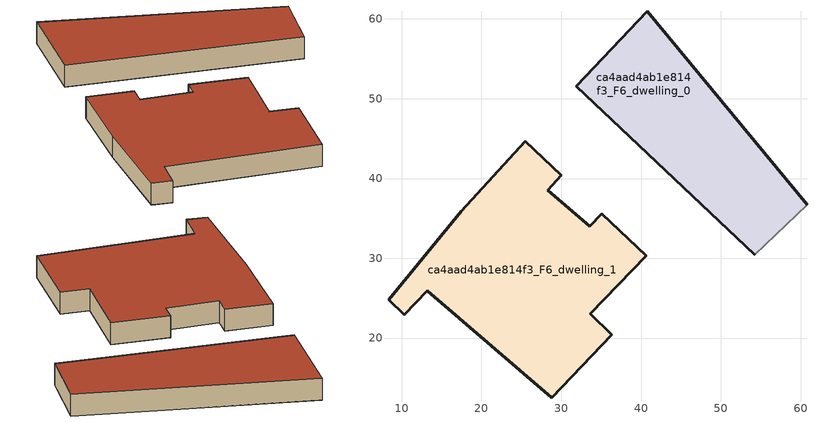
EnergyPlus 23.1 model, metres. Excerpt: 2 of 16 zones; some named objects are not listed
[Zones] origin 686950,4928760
ca4aad4ab1e814f3_F6_dwelling_0
 floor to ca4aad4ab1e814f3_F5_dwelling_0 (EU_floor_Construction): 60.81,36.7 40.77,60.99 31.87,51.59 54.25,30.43 z18
 wall outside (EU_wall_Construction): 54.25,30.43 31.87,51.59 40.77,60.99 60.81,36.7 z18:21
 wall adiabatic (EU_wall_Construction): 60.81,36.7 54.25,30.43 z18:21
 roof outside (EU_roof_Construction): 40.77,60.99 60.81,36.7 54.25,30.43 31.87,51.59 z21
ca4aad4ab1e814f3_F6_dwelling_1
 floor to ca4aad4ab1e814f3_F5_dwelling_1 (EU_floor_Construction): 36.34,20.43 33.62,23.05 40.64,30.33 35.06,35.61 33.58,34 28.31,38.54 29.99,40.41 25.49,44.66 17.49,35.91 8.35,24.82 10.3,22.92 13.22,25.93 28.83,12.49 z18
 wall outside (EU_wall_Construction): 17.49,35.91 25.49,44.66 29.99,40.41 28.31,38.54 33.58,34 35.06,35.61 40.64,30.33 33.62,23.05 36.34,20.43 28.83,12.49 13.22,25.93 10.3,22.92 8.35,24.82 17.49,35.91 z18:21
 roof outside (EU_roof_Construction): 35.06,35.61 40.64,30.33 33.62,23.05 36.34,20.43 28.83,12.49 13.22,25.93 10.3,22.92 8.35,24.82 17.49,35.91 25.49,44.66 29.99,40.41 28.31,38.54 33.58,34 z21
[Building]
EU S2 Campaign: North Axis=0; Terrain=City; Solar Distribution=FullExterior
[Site:Location]
Bologna: Latitude=44.5; Longitude=11.25; Time Zone=1; Elevation=37
[SizingPeriod:WeatherFileDays]
AnnualSizingPeriod: Begin Month=1; Begin Day of Month=1; End Month=12; End Day of Month=31; Day of Week for Start Day=Monday; Use Weather File Daylight Saving Period=No; Use Weather File Rain and Snow Indicators=No
[MATERIAL]
EU_InternalMass_Material: Roughness=MediumRough; Thickness=0.1; Conductivity=1; Density=1800; Specific Heat=900; Thermal Absorptance=0.9; Solar Absorptance=0.7; Visible Absorptance=0.7
[MATERIAL:NOMASS] Roughness=MediumRough; Thermal Absorptance=0.9; Solar Absorptance=0.7; Visible Absorptance=0.7
Name | Thermal Resistance
EU_wall_NoMass | 0.905828
EU_roof_NoMass | 0.37593
EU_floor_NoMass | 0.67114
[CONSTRUCTION]
EU_wall_Construction: EU_wall_NoMass
EU_roof_Construction: EU_roof_NoMass
EU_floor_Construction: EU_floor_NoMass
EU_InternalMass_Construction: EU_InternalMass_Material
[ZONE] Type=1; Multiplier=1; Ceiling Height=autocalculate; Floor Area=autocalculate; Part of Total Floor Area=Yes
Name | Volume
ca4aad4ab1e814f3_F6_dwelling_0 | 1025.23
ca4aad4ab1e814f3_F6_dwelling_1 | 1445.64
[INTERNALMASS] Construction=EU_InternalMass_Construction
Name | Zone or ZoneList | Surface Area
ca4aad4ab1e814f3_F6_dwelling_0_EU_InternalMass | ca4aad4ab1e814f3_F6_dwelling_0 | 582.682
ca4aad4ab1e814f3_F6_dwelling_1_EU_InternalMass | ca4aad4ab1e814f3_F6_dwelling_1 | 582.697
[OTHEREQUIPMENT] Fuel Type=Electricity; Design Level Calculation Method=Watts/Area; Power per Zone Floor Area=1; Fraction Latent=0; Fraction Radiant=0; Fraction Lost=0; Carbon Dioxide Generation Rate=0; EndUse Subcategory=EU_Step8_InternalGains
Name | Zone or ZoneList or Space or SpaceList | Schedule
EU_Step8_InternalGain_ca4aad4ab1e814f3_F6_dwelling_0_f000 | ca4aad4ab1e814f3_F6_dwelling_0 | EU_Step8_GainSchedule_ca4aad4ab1e814f3_F6_dwelling_0_f000
EU_Step8_InternalGain_ca4aad4ab1e814f3_F6_dwelling_1_f000 | ca4aad4ab1e814f3_F6_dwelling_1 | EU_Step8_GainSchedule_ca4aad4ab1e814f3_F6_dwelling_1_f000
[ZONEVENTILATION:DESIGNFLOWRATE] Schedule=EU_AlwaysOn; Design Flow Rate Calculation Method=AirChanges/Hour; Air Changes per Hour=0.73129; Ventilation Type=Natural; Fan Pressure Rise=0; Fan Total Efficiency=1; Constant Term Coefficient=1; Temperature Term Coefficient=0; Velocity Term Coefficient=0; Velocity Squared Term Coefficient=0; Minimum Indoor Temperature=-100; Maximum Indoor Temperature=100; Delta Temperature=-100; Minimum Outdoor Temperature=-100; Maximum Outdoor Temperature=100; Maximum Wind Speed=40
Name | Zone or ZoneList or Space or SpaceList
EU_ConstantAir_ca4aad4ab1e814f3_F6_dwelling_0 | ca4aad4ab1e814f3_F6_dwelling_0
EU_ConstantAir_ca4aad4ab1e814f3_F6_dwelling_1 | ca4aad4ab1e814f3_F6_dwelling_1
[HVACTEMPLATE:ZONE:IDEALLOADSAIRSYSTEM] System Availability Schedule=EU_AlwaysOn; Maximum Heating Supply Air Temperature=50; Minimum Cooling Supply Air Temperature=13; Maximum Heating Supply Air Humidity Ratio=0.0156; Minimum Cooling Supply Air Humidity Ratio=0.0077; Heating Limit=NoLimit; Cooling Limit=NoLimit; Heating Availability Schedule=EU_AlwaysOn; Cooling Availability Schedule=EU_CoolingOff; Dehumidification Control Type=ConstantSensibleHeatRatio; Cooling Sensible Heat Ratio=0.7; Dehumidification Setpoint=60; Humidification Control Type=None; Humidification Setpoint=30; Outdoor Air Method=None; Outdoor Air Flow Rate per Person=0.00944; Outdoor Air Flow Rate per Zone Floor Area=0; Outdoor Air Flow Rate per Zone=0; Demand Controlled Ventilation Type=None; Outdoor Air Economizer Type=NoEconomizer; Heat Recovery Type=None; Sensible Heat Recovery Effectiveness=0.7; Latent Heat Recovery Effectiveness=0.65
Name | Template Thermostat
ca4aad4ab1e814f3_F6_dwelling_0 | EU_HeatOnly_ca4aad4ab1e814f3_F6_dwelling_0
ca4aad4ab1e814f3_F6_dwelling_1 | EU_HeatOnly_ca4aad4ab1e814f3_F6_dwelling_1
[SIZING:ZONE] Zone Cooling Design Supply Air Temperature Input Method=SupplyAirTemperature; Zone Cooling Design Supply Air Temperature=13; Zone Heating Design Supply Air Temperature Input Method=SupplyAirTemperature; Zone Heating Design Supply Air Temperature=50; Zone Cooling Design Supply Air Humidity Ratio=0.008; Zone Heating Design Supply Air Humidity Ratio=0.008; Cooling Design Air Flow Method=DesignDay; Cooling Design Air Flow Rate=0; Cooling Minimum Air Flow per Zone Floor Area=0.000762; Cooling Minimum Air Flow=0; Cooling Minimum Air Flow Fraction=0.2; Heating Design Air Flow Method=DesignDay; Heating Design Air Flow Rate=0; Heating Maximum Air Flow per Zone Floor Area=0.002032; Heating Maximum Air Flow=0.141576; Heating Maximum Air Flow Fraction=0.3; Account for Dedicated Outdoor Air System=No; Dedicated Outdoor Air System Control Strategy=NeutralSupplyAir; Dedicated Outdoor Air Low Setpoint Temperature for Design=autosize; Dedicated Outdoor Air High Setpoint Temperature for Design=autosize; Zone Load Sizing Method=Sensible Load Only No Latent Load; Zone Latent Cooling Design Supply Air Humidity Ratio Input Method=HumidityRatioDifference; Zone Cooling Design Supply Air Humidity Ratio Difference=0.005; Zone Latent Heating Design Supply Air Humidity Ratio Input Method=HumidityRatioDifference; Zone Humidification Design Supply Air Humidity Ratio Difference=0.005
ca4aad4ab1e814f3_F6_dwelling_0; ca4aad4ab1e814f3_F6_dwelling_1
[SCHEDULE:CONSTANT]
Name | Hourly Value
EU_AlwaysOn | 1
EU_CoolingOff | 0
[SCHEDULE:FILE] Column Number=1; Rows to Skip at Top=0; Number of Hours of Data=8760; Column Separator=Comma; Interpolate to Timestep=No; Minutes per Item=60; Adjust Schedule for Daylight Savings=Yes
Name | File
EU_Step8_GainSchedule_ca4aad4ab1e814f3_F6_dwelling_0_f000 | ../../schedules/ca4aad4ab1e814f3/ca4aad4ab1e814f3_F6_dwelling_0_f000_gain.csv
EU_Step8_GainSchedule_ca4aad4ab1e814f3_F6_dwelling_1_f000 | ../../schedules/ca4aad4ab1e814f3/ca4aad4ab1e814f3_F6_dwelling_1_f000_gain.csv
